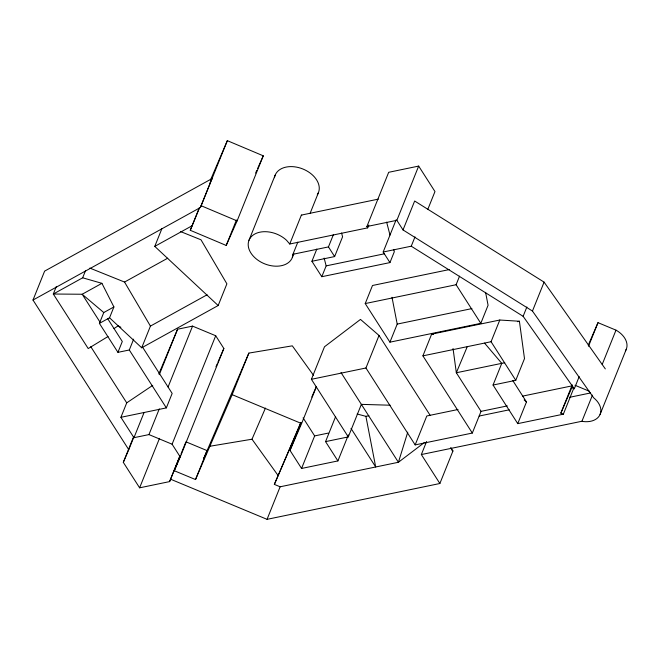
<?xml version="1.0" encoding="UTF-8"?>
<svg xmlns="http://www.w3.org/2000/svg" width="660" height="660" viewBox="0 0 660 660"><rect width="100%" height="100%" fill="white"/><g stroke="black" fill="none" stroke-linecap="round" stroke-linejoin="round"><path stroke-width="0.99" d="M368.841 225.043L367.719 227.849L289.74 244.01L286.555 240.289A23.331 16.063 21.9 0 0 252.268 235.744A23.331 16.063 21.9 0 0 261.121 262.177A23.331 16.063 21.9 0 0 292.33 257.548L292.941 254.282L297.817 242.154M407.748 432.176L398.417 462.272L280.129 486.791L274.354 484.39L300.795 422.532M33 300.044L44.624 271.12L212.008 178.604L200.384 207.529L33 300.044L128.774 449.699L123.313 462.346L139.615 487.822L169.603 481.602L180.007 455.895M56.372 286.407L53.312 294.022L88.217 348.562L108.025 336.509M133.658 339.141L129.294 349.99L117.934 352.341L99.404 323.392L109.543 317.79L113.908 306.941L101.921 283.33L82.178 294.245L53.312 294.022L82.665 277.802L85.569 270.567M99.404 323.392L103.768 312.543L113.908 306.941M109.543 317.79L141.71 347.795L218.171 305.53L154.77 246.386L161.972 228.459M117.934 352.341L122.298 341.492L107.58 318.508M141.71 347.795L150.43 326.098L207.108 294.772M210.375 180.304L227.337 140.662L263.266 155.818L237.105 220.902L226.207 245.446L190.278 230.29L199.378 207.652M190.278 230.29L199.485 207.875M200.384 207.529L227.337 140.662M313.582 375.408L292.314 345.84L248.87 353.092L232.155 394.663L195.508 479.556L174.298 470.737L180.246 456.951L172.095 444.213L148.954 434.585L133.955 437.695L120.912 417.31L126.728 402.847L152.74 385.366M123.313 462.346L133.262 437.605M158.887 373.857L177.565 329.224L192.555 326.114L215.704 335.742L223.855 348.48L180.246 456.951M128.774 449.699L134.021 436.631M133.955 437.695L144.086 412.5M159.291 374.674L177.565 329.224M148.954 434.585L159.283 408.895M168.077 387.007L192.555 326.114M226.207 245.446L236.445 219.978M120.912 417.31L166.353 407.888L172.161 393.426L142.296 346.756M139.615 487.822L159.505 438.347M218.171 305.53L226.891 283.833L201.003 239.803L180.37 231.487M248.96 240.339L275.121 175.255M172.095 444.213L215.704 335.742M169.603 481.602L179.932 455.911M174.298 470.737L180.304 455.804M181.046 453.94L185.551 442.744M289.74 244.01L301.373 215.086L378.345 199.13M195.508 479.556L207.133 450.632L185.93 441.812M292.33 257.548L293.849 253.77M310.15 213.213L318.5 192.464M393.805 249.777L394.309 251.74L389.953 262.589L321.791 276.713L311.916 261.277L316.825 249.051M311.916 261.277L334.628 256.567L328.457 246.914L333.358 234.729M321.791 276.713L326.155 265.873L324.134 258.085M334.628 256.567L342.573 236.816L341.583 233.013M367.719 227.849L366.877 226.537L388.682 172.301L418.671 166.081L434.973 191.557L427.812 209.368M301.216 422.499L290.004 450.392L301.562 468.46L337.912 460.919L325.561 441.622L348.282 436.912L311.413 379.302L324.497 346.764L360.484 319.415L379.03 335.453L430.163 415.354M290.004 450.392L301.595 423.555L316.412 386.702M170.635 479.226L267.052 519.337L280.129 486.791M389.953 262.589L383.179 252.013L396.14 219.772M267.052 519.337L439.873 483.508L421.344 454.55L581.938 421.253L583.448 421.558A20.386 14.033 21.9 0 0 600.064 414.472A20.386 14.033 21.9 0 0 593.695 397.823L532.455 311.058L403.021 229.936L396.866 220.316L418.671 166.081M485.579 292.339L488.078 305.25L480.81 323.334L389.936 342.169L365.227 303.567L372.496 285.491L449.237 269.585M301.562 468.46L314.647 435.913L303.088 417.854M403.021 229.936L414.653 201.011L544.087 282.134L605.319 368.899M325.561 441.622L335.651 416.518M383.179 252.013L411.246 246.196L415 236.866M453.04 348.513L456.332 372.76L481.041 411.361L472.321 433.051L415.165 444.906L365.945 367.991L379.03 335.453M337.912 460.919L348.381 434.89M348.282 436.912L361.366 404.365L390.167 405.215M389.936 342.169L397.204 324.093L392.007 297.28M472.321 433.051L422.911 355.855L431.632 334.158L499.785 320.026L519.404 321.247L524.494 358.627L515.773 380.325L493.053 385.036L517.754 423.637L563.335 414.183L573.837 388.055M480.81 323.334L456.101 284.732L459.55 276.169M415.165 444.906L426.797 415.981L458.04 409.497M421.344 454.55L426.599 441.49M515.773 380.325L491.065 341.723L499.785 320.026M439.873 483.508L452.95 450.962L450.731 447.488M493.053 385.036L501.773 363.338L484.564 343.117M579.183 376.637L574.307 388.765L523.124 316.313L526.878 306.983M532.455 311.058L544.087 282.134M517.754 423.637L526.474 401.94L512.754 380.498M563.335 414.183L560.86 413.152L572.236 384.854M560.86 413.152L572.591 385.852M588.514 346.236L597.993 322.658L615.994 330.149A20.386 14.033 21.9 0 1 625.441 350.839M602.225 364.402L615.994 330.149M581.938 421.253L592.441 395.134M600.064 414.472L626.224 349.387M467.305 346.574L456.332 372.76L504.735 362.728M215.968 366.745L217.157 364.007M217.94 362.175L223.855 348.48M248.87 353.092L203.47 459.121L207.133 450.632M209.566 446.3L251.996 439.213L265.435 408.086M311.792 397.064L316.272 386.694M274.354 484.39L301.067 422.54M588.241 345.246L597.993 322.658M209.599 184.024L210.408 182.218M211.208 180.411L212.008 178.604M255.601 173.093L256.814 170.362M257.614 168.548L263.266 155.818M424.594 442.382L398.417 462.272L341.005 372.553M114.007 328.589L118.206 325.776L120.871 327.31M154.77 246.386L192.357 225.604M89.834 268.084L124.542 282.059L167.722 258.192M366.877 226.537L396.866 220.316M292.941 254.282L328.457 246.914M326.155 265.873L384.285 253.82M365.227 303.567L456.101 284.732M397.204 324.093L471.916 308.599M517.39 321.667L519.404 321.247M422.911 355.855L491.065 341.723M311.413 379.302L365.945 367.991M357.134 414.001L365.896 416.336L368.89 415.717M314.647 435.913L328.276 433.092M522.555 396.124L571.939 385.885M481.041 411.361L507.292 405.916M479.143 416.056L509.256 409.81M569.481 397.328L590.56 392.956M431.632 334.158L433.595 334.282M82.665 277.802L101.921 283.33M574.967 385.258L589.578 391.339M571.832 387.733L574.307 388.765M232.155 394.663L301.595 423.555M201.176 205.747L237.105 220.902M411.246 246.196L523.124 316.313M103.768 312.543L82.178 294.245L100.163 322.361M524.155 399.935L526.474 401.94M451.407 449.625L452.95 450.962M301.373 215.086L301.744 215.523M251.996 439.213L277.992 475.357M350.996 428.381L375.697 466.983L365.896 416.336M129.294 349.99L166.353 407.888M90.775 346.673L126.728 402.847M124.542 282.059L150.43 326.098M386.644 222.139L389.994 235.067M274.469 177.705A23.331 16.063 21.9 0 1 302.651 168.902A23.331 16.063 21.9 0 1 317.311 194.7"/></g></svg>
